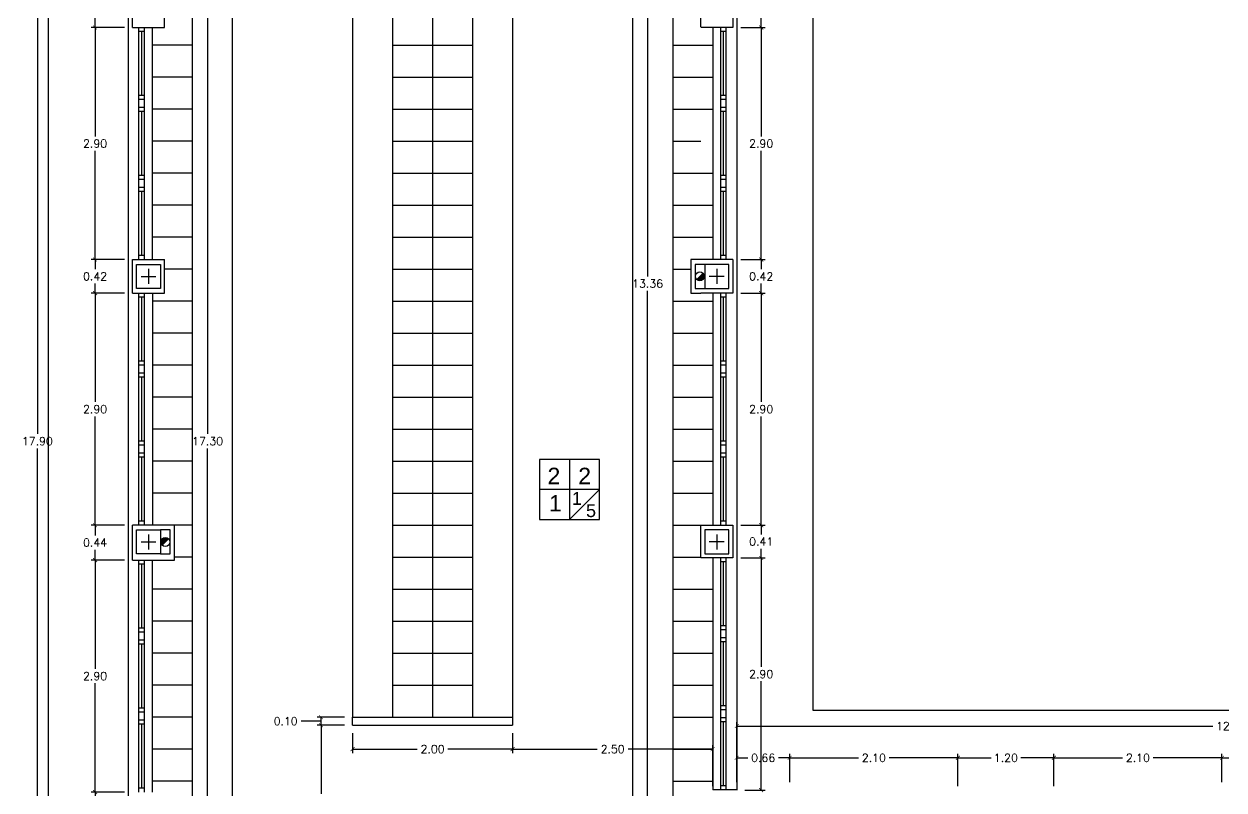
# Model space of a CAD drawing. Header units: millimetres. Extents: x 277.2 to 319.3, y 325.5 to 355.2.
# Drawn here: x 284.73 to 299.72, y 338.19 to 347.77 of the extents above; entities that cross this region are included whole.
import ezdxf

# ---------------------------------------------------------------- set-up
doc = ezdxf.new("R2010")
doc.units = ezdxf.units.MM
doc.header["$MEASUREMENT"] = 0
for name, color, linetype in [('Albañilería', 4, 'Continuous'), ('COTAS', 7, 'Continuous'), ('LINEA', 3, 'Continuous'), ('MUROS', 2, 'Continuous'), ('PILARES', 2, 'Continuous'), ('TEXTOS', 7, 'Continuous'), ('VENTANAS', 9, 'Continuous')]:
    doc.layers.add(name, color=color, linetype=linetype)
doc.styles.get("Standard").update_dxf_attribs({"font": 'romans.shx'})
doc.styles.add('TITULOS', font='ARIAL.TTF')
doc.dimstyles.new('ANTONIO', dxfattribs={"dimscale": 0.05, "dimtxt": 2, "dimasz": 1, "dimexe": 1, "dimexo": 2, "dimgap": 0.8, "dimtad": 0, "dimtih": 1, "dimtoh": 1, "dimzin": 0, "dimdsep": 46, "dimtxsty": 'Standard', "dimblk": 'ARCHTICK', "dimcen": 0.5, "dimclrd": 1, "dimclre": 1, "dimclrt": 4, "dimadec": 0, "dimazin": 0, "dimtfac": 1, "dimtofl": 0, "dimtmove": 0, "dimatfit": 3, "dimldrblk": 'DOTSMALL', "dimfxl": 1, "dimtolj": 1, "dimtzin": 0, "dimarcsym": 0})

# ---------------------------------------------------------------- blocks, each defined once
blk = doc.blocks.new('A$C64186889')
at = {"layer": 'PILARES', "linetype": 'Continuous', "ltscale": 0.07}
for p, q in [((0.243, 0.15), (0.057, 0.15)), ((0.15, 0.243), (0.15, 0.057))]:
    blk.add_line(p, q, dxfattribs=at)
blk.add_lwpolyline([(0, 0), (0.3, 0), (0.3, 0.3), (0, 0.3)], close=True, dxfattribs=at)
blk = doc.blocks.new('Albañil')
at = {"layer": 'Albañilería'}
for p, q in [((0, 0.25), (0, -0.25)), ((0.25, 0), (-0.25, 0))]:
    blk.add_line(p, q, dxfattribs=at)
blk.add_lwpolyline([(-0.25, -0.25), (0.25, -0.25), (0.25, 0.25), (-0.25, 0.25)], close=True, dxfattribs=at)
blk = doc.blocks.new('_ArchTick')
at = {"color": 0, "const_width": 0.15}
blk.add_lwpolyline([(-0.5, -0.5), (0.5, 0.5)], dxfattribs=at)
blk = doc.blocks.new('*D115')
at = {"layer": 'COTAS', "color": 1, "linetype": 'Continuous'}
for p, q in [((269.144, 168.039), (269.45, 168.039)), ((269.4, 168.039), (269.4, 167.924)), ((269.4, 167.629), (269.4, 167.744)), ((269.144, 167.629), (269.45, 167.629))]:
    blk.add_line(p, q, dxfattribs=at)
at = {"layer": 'Defpoints', "color": 0, "linetype": 'Continuous'}
for p in [(269.044, 168.039), (269.044, 167.629), (269.4, 167.629)]:
    blk.add_point(p, dxfattribs=at)
at = {"layer": 'COTAS', "color": 1, "linetype": 'Continuous', "xscale": 0.05, "yscale": 0.05, "zscale": 0.05}
for p, rotation in [((269.4, 168.039), 90), ((269.4, 167.629), 270)]:
    blk.add_blockref('_ArchTick', p, dxfattribs=dict(at, rotation=rotation))
at = {"layer": 'COTAS', "color": 4, "linetype": 'Continuous', "insert": (269.4, 167.834), "char_height": 0.1, "attachment_point": 5}
blk.add_mtext('\\A1;0.41', dxfattribs=at)
blk = doc.blocks.new('_DotSmall')
at = {"layer": 'TEXTOS', "color": 0, "linetype": 'Continuous', "const_width": 0.5}
blk.add_lwpolyline([(-0.0625, 0, 1), (0.0625, 0, 1)], format="xyb", close=True, dxfattribs=at)
blk = doc.blocks.new('*D114')
at = {"layer": 'COTAS', "color": 1, "linetype": 'Continuous'}
for p, q in [((269.144, 171.359), (269.45, 171.359)), ((269.4, 171.359), (269.4, 171.239)), ((269.4, 170.939), (269.4, 171.059)), ((269.144, 170.939), (269.45, 170.939))]:
    blk.add_line(p, q, dxfattribs=at)
at = {"layer": 'Defpoints', "color": 0, "linetype": 'Continuous'}
for p in [(269.044, 171.359), (269.044, 170.939), (269.4, 170.939)]:
    blk.add_point(p, dxfattribs=at)
at = {"layer": 'COTAS', "color": 1, "linetype": 'Continuous', "xscale": 0.05, "yscale": 0.05, "zscale": 0.05}
for p, rotation in [((269.4, 171.359), 90), ((269.4, 170.939), 270)]:
    blk.add_blockref('_ArchTick', p, dxfattribs=dict(at, rotation=rotation))
at = {"layer": 'COTAS', "color": 4, "linetype": 'Continuous', "insert": (269.4, 171.149), "char_height": 0.1, "attachment_point": 5}
blk.add_mtext('\\A1;0.42', dxfattribs=at)
blk = doc.blocks.new('*D113')
at = {"layer": 'COTAS', "color": 1, "linetype": 'Continuous'}
for p, q in [((269.194, 174.679), (269.45, 174.679)), ((269.4, 174.679), (269.4, 174.559)), ((269.144, 174.259), (269.45, 174.259)), ((269.4, 174.259), (269.4, 174.379))]:
    blk.add_line(p, q, dxfattribs=at)
at = {"layer": 'Defpoints', "color": 0, "linetype": 'Continuous'}
for p in [(269.094, 174.679), (269.044, 174.259), (269.4, 174.259)]:
    blk.add_point(p, dxfattribs=at)
at = {"layer": 'COTAS', "color": 1, "linetype": 'Continuous', "xscale": 0.05, "yscale": 0.05, "zscale": 0.05}
for p, rotation in [((269.4, 174.679), 90), ((269.4, 174.259), 270)]:
    blk.add_blockref('_ArchTick', p, dxfattribs=dict(at, rotation=rotation))
at = {"layer": 'COTAS', "color": 4, "linetype": 'Continuous', "insert": (269.4, 174.469), "char_height": 0.1, "attachment_point": 5}
blk.add_mtext('\\A1;0.42', dxfattribs=at)
blk = doc.blocks.new('*D112')
at = {"layer": 'COTAS', "color": 1, "linetype": 'Continuous'}
for p, q in [((273.058, 164.777), (273.058, 165.181)), ((273.058, 165.131), (273.916, 165.131)), ((275.158, 165.131), (274.3, 165.131)), ((275.158, 164.827), (275.158, 165.181))]:
    blk.add_line(p, q, dxfattribs=at)
at = {"layer": 'Defpoints', "color": 0, "linetype": 'Continuous'}
for p in [(275.158, 165.131), (273.058, 164.677), (275.158, 164.727)]:
    blk.add_point(p, dxfattribs=at)
at = {"layer": 'COTAS', "color": 1, "linetype": 'Continuous', "xscale": 0.05, "yscale": 0.05, "zscale": 0.05, "rotation": 180}
blk.add_blockref('_ArchTick', (273.058, 165.131), dxfattribs=at)
at = {"layer": 'COTAS', "color": 1, "linetype": 'Continuous', "xscale": 0.05, "yscale": 0.05, "zscale": 0.05}
blk.add_blockref('_ArchTick', (275.158, 165.131), dxfattribs=at)
at = {"layer": 'COTAS', "color": 4, "linetype": 'Continuous', "insert": (274.108, 165.131), "char_height": 0.1, "attachment_point": 5}
blk.add_mtext('\\A1;2.10', dxfattribs=at)
blk = doc.blocks.new('*D111')
at = {"layer": 'COTAS', "color": 1, "linetype": 'Continuous'}
for p, q in [((271.858, 164.777), (271.858, 165.181)), ((271.858, 165.131), (272.273, 165.131)), ((273.058, 165.131), (272.643, 165.131)), ((273.058, 164.777), (273.058, 165.181))]:
    blk.add_line(p, q, dxfattribs=at)
at = {"layer": 'Defpoints', "color": 0, "linetype": 'Continuous'}
for p in [(273.058, 165.131), (271.858, 164.677), (273.058, 164.677)]:
    blk.add_point(p, dxfattribs=at)
at = {"layer": 'COTAS', "color": 1, "linetype": 'Continuous', "xscale": 0.05, "yscale": 0.05, "zscale": 0.05, "rotation": 180}
blk.add_blockref('_ArchTick', (271.858, 165.131), dxfattribs=at)
at = {"layer": 'COTAS', "color": 1, "linetype": 'Continuous', "xscale": 0.05, "yscale": 0.05, "zscale": 0.05}
blk.add_blockref('_ArchTick', (273.058, 165.131), dxfattribs=at)
at = {"layer": 'COTAS', "color": 4, "linetype": 'Continuous', "insert": (272.458, 165.131), "char_height": 0.1, "attachment_point": 5}
blk.add_mtext('\\A1;1.20', dxfattribs=at)
blk = doc.blocks.new('*D20')
at = {"layer": 'COTAS', "color": 1, "linetype": 'Continuous'}
for p, q in [((261.444, 164.703), (261.026, 164.703)), ((261.076, 164.703), (261.076, 164.58)), ((261.076, 164.277), (261.076, 164.4)), ((261.444, 164.277), (261.026, 164.277))]:
    blk.add_line(p, q, dxfattribs=at)
at = {"layer": 'Defpoints', "color": 0, "linetype": 'Continuous'}
for p in [(261.544, 164.703), (261.076, 164.277), (261.544, 164.277)]:
    blk.add_point(p, dxfattribs=at)
at = {"layer": 'COTAS', "color": 1, "linetype": 'Continuous', "xscale": 0.05, "yscale": 0.05, "zscale": 0.05}
for p, rotation in [((261.076, 164.703), 90), ((261.076, 164.277), 270)]:
    blk.add_blockref('_ArchTick', p, dxfattribs=dict(at, rotation=rotation))
at = {"layer": 'COTAS', "color": 4, "linetype": 'Continuous', "insert": (261.076, 164.49), "char_height": 0.1, "attachment_point": 5}
blk.add_mtext('\\A1;0.43', dxfattribs=at)
blk = doc.blocks.new('*D19')
at = {"layer": 'COTAS', "color": 1, "linetype": 'Continuous'}
for p, q in [((261.444, 168.039), (261.026, 168.039)), ((261.076, 168.039), (261.076, 167.911)), ((261.076, 167.603), (261.076, 167.731)), ((261.444, 167.603), (261.026, 167.603))]:
    blk.add_line(p, q, dxfattribs=at)
at = {"layer": 'Defpoints', "color": 0, "linetype": 'Continuous'}
for p in [(261.544, 168.039), (261.076, 167.603), (261.544, 167.603)]:
    blk.add_point(p, dxfattribs=at)
at = {"layer": 'COTAS', "color": 1, "linetype": 'Continuous', "xscale": 0.05, "yscale": 0.05, "zscale": 0.05}
for p, rotation in [((261.076, 168.039), 90), ((261.076, 167.603), 270)]:
    blk.add_blockref('_ArchTick', p, dxfattribs=dict(at, rotation=rotation))
at = {"layer": 'COTAS', "color": 4, "linetype": 'Continuous', "insert": (261.076, 167.821), "char_height": 0.1, "attachment_point": 5}
blk.add_mtext('\\A1;0.44', dxfattribs=at)
blk = doc.blocks.new('*D18')
at = {"layer": 'COTAS', "color": 1, "linetype": 'Continuous'}
for p, q in [((261.444, 171.359), (261.026, 171.359)), ((261.076, 171.359), (261.076, 171.239)), ((261.076, 170.939), (261.076, 171.059)), ((261.444, 170.939), (261.026, 170.939))]:
    blk.add_line(p, q, dxfattribs=at)
at = {"layer": 'Defpoints', "color": 0, "linetype": 'Continuous'}
for p in [(261.544, 171.359), (261.076, 170.939), (261.544, 170.939)]:
    blk.add_point(p, dxfattribs=at)
at = {"layer": 'COTAS', "color": 1, "linetype": 'Continuous', "xscale": 0.05, "yscale": 0.05, "zscale": 0.05}
for p, rotation in [((261.076, 171.359), 90), ((261.076, 170.939), 270)]:
    blk.add_blockref('_ArchTick', p, dxfattribs=dict(at, rotation=rotation))
at = {"layer": 'COTAS', "color": 4, "linetype": 'Continuous', "insert": (261.076, 171.149), "char_height": 0.1, "attachment_point": 5}
blk.add_mtext('\\A1;0.42', dxfattribs=at)
blk = doc.blocks.new('*D17')
at = {"layer": 'COTAS', "color": 1, "linetype": 'Continuous'}
for p, q in [((261.394, 174.679), (261.026, 174.679)), ((261.076, 174.679), (261.076, 174.559)), ((261.444, 174.259), (261.026, 174.259)), ((261.076, 174.259), (261.076, 174.379))]:
    blk.add_line(p, q, dxfattribs=at)
at = {"layer": 'Defpoints', "color": 0, "linetype": 'Continuous'}
for p in [(261.494, 174.679), (261.076, 174.259), (261.544, 174.259)]:
    blk.add_point(p, dxfattribs=at)
at = {"layer": 'COTAS', "color": 1, "linetype": 'Continuous', "xscale": 0.05, "yscale": 0.05, "zscale": 0.05}
for p, rotation in [((261.076, 174.679), 90), ((261.076, 174.259), 270)]:
    blk.add_blockref('_ArchTick', p, dxfattribs=dict(at, rotation=rotation))
at = {"layer": 'COTAS', "color": 4, "linetype": 'Continuous', "insert": (261.076, 174.469), "char_height": 0.1, "attachment_point": 5}
blk.add_mtext('\\A1;0.42', dxfattribs=at)
blk = doc.blocks.new('*D105')
at = {"layer": 'COTAS', "color": 1, "linetype": 'Continuous'}
for p, q in [((269.144, 174.259), (269.45, 174.259)), ((269.4, 174.259), (269.4, 172.899)), ((269.4, 171.359), (269.4, 172.719)), ((269.144, 171.359), (269.45, 171.359))]:
    blk.add_line(p, q, dxfattribs=at)
at = {"layer": 'Defpoints', "color": 0, "linetype": 'Continuous'}
for p in [(269.044, 174.259), (269.4, 174.259), (269.044, 171.359)]:
    blk.add_point(p, dxfattribs=at)
at = {"layer": 'COTAS', "color": 1, "linetype": 'Continuous', "xscale": 0.05, "yscale": 0.05, "zscale": 0.05}
for p, rotation in [((269.4, 174.259), 90), ((269.4, 171.359), 270)]:
    blk.add_blockref('_ArchTick', p, dxfattribs=dict(at, rotation=rotation))
at = {"layer": 'COTAS', "color": 4, "linetype": 'Continuous', "insert": (269.4, 172.809), "char_height": 0.1, "attachment_point": 5}
blk.add_mtext('\\A1;2.90', dxfattribs=at)
blk = doc.blocks.new('*D104')
at = {"layer": 'COTAS', "color": 1, "linetype": 'Continuous'}
for p, q in [((269.144, 170.939), (269.45, 170.939)), ((269.4, 170.939), (269.4, 169.579)), ((269.4, 168.039), (269.4, 169.399)), ((269.144, 168.039), (269.45, 168.039))]:
    blk.add_line(p, q, dxfattribs=at)
at = {"layer": 'Defpoints', "color": 0, "linetype": 'Continuous'}
for p in [(269.044, 170.939), (269.4, 170.939), (269.044, 168.039)]:
    blk.add_point(p, dxfattribs=at)
at = {"layer": 'COTAS', "color": 1, "linetype": 'Continuous', "xscale": 0.05, "yscale": 0.05, "zscale": 0.05}
for p, rotation in [((269.4, 170.939), 90), ((269.4, 168.039), 270)]:
    blk.add_blockref('_ArchTick', p, dxfattribs=dict(at, rotation=rotation))
at = {"layer": 'COTAS', "color": 4, "linetype": 'Continuous', "insert": (269.4, 169.489), "char_height": 0.1, "attachment_point": 5}
blk.add_mtext('\\A1;2.90', dxfattribs=at)
blk = doc.blocks.new('*D103')
at = {"layer": 'COTAS', "color": 1, "linetype": 'Continuous', "lineweight": -2}
for p, q in [((269.144, 167.629), (269.45, 167.629)), ((269.4, 167.629), (269.4, 166.268)), ((269.4, 164.727), (269.4, 166.088)), ((269.194, 164.727), (269.45, 164.727))]:
    blk.add_line(p, q, dxfattribs=at)
at = {"layer": 'Defpoints', "color": 0, "linetype": 'Continuous'}
for p in [(269.044, 167.629), (269.4, 167.629), (269.094, 164.727)]:
    blk.add_point(p, dxfattribs=at)
at = {"layer": 'COTAS', "color": 1, "linetype": 'Continuous', "lineweight": -2, "xscale": 0.05, "yscale": 0.05, "zscale": 0.05}
for p, rotation in [((269.4, 167.629), 90), ((269.4, 164.727), 270)]:
    blk.add_blockref('_ArchTick', p, dxfattribs=dict(at, rotation=rotation))
at = {"layer": 'COTAS', "color": 4, "linetype": 'Continuous', "insert": (269.4, 166.178), "char_height": 0.1, "attachment_point": 5}
blk.add_mtext('\\A1;2.90', dxfattribs=at)
blk = doc.blocks.new('*D102')
at = {"layer": 'COTAS', "color": 1, "linetype": 'Continuous', "lineweight": -2}
for p, q in [((269.094, 164.827), (269.094, 165.578)), ((281.458, 164.827), (281.458, 165.578)), ((269.094, 165.528), (275.043, 165.528)), ((281.458, 165.528), (275.509, 165.528))]:
    blk.add_line(p, q, dxfattribs=at)
at = {"layer": 'Defpoints', "color": 0, "linetype": 'Continuous'}
for p in [(281.458, 165.528), (269.094, 164.727), (281.458, 164.727)]:
    blk.add_point(p, dxfattribs=at)
at = {"layer": 'COTAS', "color": 1, "linetype": 'Continuous', "lineweight": -2, "xscale": 0.05, "yscale": 0.05, "zscale": 0.05, "rotation": 180}
blk.add_blockref('_ArchTick', (269.094, 165.528), dxfattribs=at)
at = {"layer": 'COTAS', "color": 1, "linetype": 'Continuous', "lineweight": -2, "xscale": 0.05, "yscale": 0.05, "zscale": 0.05}
blk.add_blockref('_ArchTick', (281.458, 165.528), dxfattribs=at)
at = {"layer": 'COTAS', "color": 4, "linetype": 'Continuous', "insert": (275.276, 165.528), "char_height": 0.1, "attachment_point": 5}
blk.add_mtext('\\A1;12.36', dxfattribs=at)
blk = doc.blocks.new('*D100')
at = {"layer": 'COTAS', "color": 1, "linetype": 'Continuous'}
for p, q in [((263.73, 165.589), (263.65, 165.589)), ((263.9, 165.589), (263.73, 165.589)), ((264.194, 165.639), (263.85, 165.639)), ((263.9, 165.539), (263.9, 165.639)), ((264.194, 165.539), (263.85, 165.539))]:
    blk.add_line(p, q, dxfattribs=at)
at = {"layer": 'Defpoints', "color": 0, "linetype": 'Continuous'}
for p in [(263.9, 165.639), (264.294, 165.639), (264.294, 165.539)]:
    blk.add_point(p, dxfattribs=at)
at = {"layer": 'COTAS', "color": 1, "linetype": 'Continuous', "xscale": 0.05, "yscale": 0.05, "zscale": 0.05}
for p, rotation in [((263.9, 165.639), 90), ((263.9, 165.539), 270)]:
    blk.add_blockref('_ArchTick', p, dxfattribs=dict(at, rotation=rotation))
at = {"layer": 'COTAS', "color": 4, "linetype": 'Continuous', "insert": (263.458, 165.589), "char_height": 0.1, "attachment_point": 5}
blk.add_mtext('\\A1;0.10', dxfattribs=at)
blk = doc.blocks.new('*D99')
at = {"layer": 'COTAS', "color": 1, "linetype": 'Continuous'}
for p, q in [((264.194, 165.539), (263.85, 165.539)), ((263.9, 165.539), (263.9, 164.681)), ((263.9, 163.643), (263.9, 164.501)), ((264.256, 163.643), (263.85, 163.643))]:
    blk.add_line(p, q, dxfattribs=at)
at = {"layer": 'Defpoints', "color": 0, "linetype": 'Continuous'}
for p in [(263.9, 165.539), (264.294, 165.539), (264.356, 163.643)]:
    blk.add_point(p, dxfattribs=at)
at = {"layer": 'COTAS', "color": 1, "linetype": 'Continuous', "xscale": 0.05, "yscale": 0.05, "zscale": 0.05}
for p, rotation in [((263.9, 165.539), 90), ((263.9, 163.643), 270)]:
    blk.add_blockref('_ArchTick', p, dxfattribs=dict(at, rotation=rotation))
at = {"layer": 'COTAS', "color": 4, "linetype": 'Continuous', "insert": (263.9, 164.591), "char_height": 0.1, "attachment_point": 5}
blk.add_mtext('\\A1;1.90', dxfattribs=at)
blk = doc.blocks.new('*D94')
at = {"layer": 'COTAS', "color": 1, "linetype": 'Continuous', "lineweight": -2}
for p, q in [((262.694, 177.739), (262.433, 177.739)), ((262.483, 177.739), (262.483, 169.179)), ((262.483, 160.439), (262.483, 168.999)), ((262.694, 160.439), (262.433, 160.439))]:
    blk.add_line(p, q, dxfattribs=at)
at = {"layer": 'Defpoints', "color": 0, "linetype": 'Continuous'}
for p in [(262.794, 177.739), (262.483, 160.439), (262.794, 160.439)]:
    blk.add_point(p, dxfattribs=at)
at = {"layer": 'COTAS', "color": 1, "linetype": 'Continuous', "lineweight": -2, "xscale": 0.05, "yscale": 0.05, "zscale": 0.05}
for p, rotation in [((262.483, 177.739), 90), ((262.483, 160.439), 270)]:
    blk.add_blockref('_ArchTick', p, dxfattribs=dict(at, rotation=rotation))
at = {"layer": 'COTAS', "color": 4, "linetype": 'Continuous', "insert": (262.483, 169.089), "char_height": 0.1, "attachment_point": 5}
blk.add_mtext('\\A1;17.30', dxfattribs=at)
blk = doc.blocks.new('*D93')
at = {"layer": 'COTAS', "color": 1, "linetype": 'Continuous', "lineweight": -2}
for p, q in [((268.194, 177.739), (267.931, 177.739)), ((267.981, 177.739), (267.981, 171.148)), ((267.981, 164.377), (267.981, 170.968)), ((268.194, 164.377), (267.931, 164.377))]:
    blk.add_line(p, q, dxfattribs=at)
at = {"layer": 'Defpoints', "color": 0, "linetype": 'Continuous'}
for p in [(268.294, 177.739), (267.981, 164.377), (268.294, 164.377)]:
    blk.add_point(p, dxfattribs=at)
at = {"layer": 'COTAS', "color": 1, "linetype": 'Continuous', "lineweight": -2, "xscale": 0.05, "yscale": 0.05, "zscale": 0.05}
for p, rotation in [((267.981, 177.739), 90), ((267.981, 164.377), 270)]:
    blk.add_blockref('_ArchTick', p, dxfattribs=dict(at, rotation=rotation))
at = {"layer": 'COTAS', "color": 4, "linetype": 'Continuous', "insert": (267.981, 171.058), "char_height": 0.1, "attachment_point": 5}
blk.add_mtext('\\A1;13.36', dxfattribs=at)
blk = doc.blocks.new('*D92')
at = {"layer": 'COTAS', "color": 1, "linetype": 'Continuous'}
for p, q in [((266.294, 165.439), (266.294, 165.19)), ((268.794, 164.777), (268.794, 165.29)), ((266.294, 165.24), (267.351, 165.24)), ((268.794, 165.24), (267.736, 165.24))]:
    blk.add_line(p, q, dxfattribs=at)
at = {"layer": 'Defpoints', "color": 0, "linetype": 'Continuous'}
for p in [(266.294, 165.539), (268.794, 165.24), (268.794, 164.677)]:
    blk.add_point(p, dxfattribs=at)
at = {"layer": 'COTAS', "color": 1, "linetype": 'Continuous', "xscale": 0.05, "yscale": 0.05, "zscale": 0.05, "rotation": 180}
blk.add_blockref('_ArchTick', (266.294, 165.24), dxfattribs=at)
at = {"layer": 'COTAS', "color": 1, "linetype": 'Continuous', "xscale": 0.05, "yscale": 0.05, "zscale": 0.05}
blk.add_blockref('_ArchTick', (268.794, 165.24), dxfattribs=at)
at = {"layer": 'COTAS', "color": 4, "linetype": 'Continuous', "insert": (267.544, 165.24), "char_height": 0.1, "attachment_point": 5}
blk.add_mtext('\\A1;2.50', dxfattribs=at)
blk = doc.blocks.new('*D91')
at = {"layer": 'COTAS', "color": 1, "linetype": 'Continuous', "lineweight": -2}
for p, q in [((264.294, 165.439), (264.294, 165.19)), ((266.294, 165.439), (266.294, 165.19)), ((264.294, 165.24), (265.101, 165.24)), ((266.294, 165.24), (265.486, 165.24))]:
    blk.add_line(p, q, dxfattribs=at)
at = {"layer": 'Defpoints', "color": 0, "linetype": 'Continuous'}
for p in [(264.294, 165.539), (266.294, 165.539), (266.294, 165.24)]:
    blk.add_point(p, dxfattribs=at)
at = {"layer": 'COTAS', "color": 1, "linetype": 'Continuous', "lineweight": -2, "xscale": 0.05, "yscale": 0.05, "zscale": 0.05, "rotation": 180}
blk.add_blockref('_ArchTick', (264.294, 165.24), dxfattribs=at)
at = {"layer": 'COTAS', "color": 1, "linetype": 'Continuous', "lineweight": -2, "xscale": 0.05, "yscale": 0.05, "zscale": 0.05}
blk.add_blockref('_ArchTick', (266.294, 165.24), dxfattribs=at)
at = {"layer": 'COTAS', "color": 4, "linetype": 'Continuous', "insert": (265.294, 165.24), "char_height": 0.1, "attachment_point": 5}
blk.add_mtext('\\A1;2.00', dxfattribs=at)
blk = doc.blocks.new('*D46')
at = {"layer": 'COTAS', "color": 1, "linetype": 'Continuous', "lineweight": -2}
for p, q in [((261.394, 178.039), (260.305, 178.039)), ((260.355, 178.039), (260.355, 169.179)), ((260.355, 160.139), (260.355, 168.999)), ((261.394, 160.139), (260.305, 160.139))]:
    blk.add_line(p, q, dxfattribs=at)
at = {"layer": 'Defpoints', "color": 0, "linetype": 'Continuous'}
for p in [(261.494, 178.039), (260.355, 160.139), (261.494, 160.139)]:
    blk.add_point(p, dxfattribs=at)
at = {"layer": 'COTAS', "color": 1, "linetype": 'Continuous', "lineweight": -2, "xscale": 0.05, "yscale": 0.05, "zscale": 0.05}
for p, rotation in [((260.355, 178.039), 90), ((260.355, 160.139), 270)]:
    blk.add_blockref('_ArchTick', p, dxfattribs=dict(at, rotation=rotation))
at = {"layer": 'COTAS', "color": 4, "linetype": 'Continuous', "insert": (260.355, 169.089), "char_height": 0.1, "attachment_point": 5}
blk.add_mtext('\\A1;17.90', dxfattribs=at)
blk = doc.blocks.new('*D40')
at = {"layer": 'COTAS', "color": 1, "linetype": 'Continuous'}
for p, q in [((269.094, 164.827), (269.094, 165.181)), ((269.094, 165.131), (269.233, 165.131)), ((269.757, 165.131), (269.618, 165.131)), ((269.757, 164.827), (269.757, 165.181))]:
    blk.add_line(p, q, dxfattribs=at)
at = {"layer": 'Defpoints', "color": 0, "linetype": 'Continuous'}
for p in [(269.094, 165.131), (269.094, 164.727), (269.757, 164.727)]:
    blk.add_point(p, dxfattribs=at)
at = {"layer": 'COTAS', "color": 1, "linetype": 'Continuous', "xscale": 0.05, "yscale": 0.05, "zscale": 0.05, "rotation": 180}
blk.add_blockref('_ArchTick', (269.094, 165.131), dxfattribs=at)
at = {"layer": 'COTAS', "color": 1, "linetype": 'Continuous', "xscale": 0.05, "yscale": 0.05, "zscale": 0.05}
blk.add_blockref('_ArchTick', (269.757, 165.131), dxfattribs=at)
at = {"layer": 'COTAS', "color": 4, "linetype": 'Continuous', "insert": (269.425, 165.131), "char_height": 0.1, "attachment_point": 5}
blk.add_mtext('\\A1;0.66', dxfattribs=at)
blk = doc.blocks.new('*D39')
at = {"layer": 'COTAS', "color": 1, "linetype": 'Continuous'}
for p, q in [((269.757, 164.827), (269.757, 165.181)), ((269.757, 165.131), (270.615, 165.131)), ((271.858, 165.131), (271, 165.131)), ((271.858, 164.777), (271.858, 165.181))]:
    blk.add_line(p, q, dxfattribs=at)
at = {"layer": 'Defpoints', "color": 0, "linetype": 'Continuous'}
for p in [(269.757, 165.131), (269.757, 164.727), (271.858, 164.677)]:
    blk.add_point(p, dxfattribs=at)
at = {"layer": 'COTAS', "color": 1, "linetype": 'Continuous', "xscale": 0.05, "yscale": 0.05, "zscale": 0.05, "rotation": 180}
blk.add_blockref('_ArchTick', (269.757, 165.131), dxfattribs=at)
at = {"layer": 'COTAS', "color": 1, "linetype": 'Continuous', "xscale": 0.05, "yscale": 0.05, "zscale": 0.05}
blk.add_blockref('_ArchTick', (271.858, 165.131), dxfattribs=at)
at = {"layer": 'COTAS', "color": 4, "linetype": 'Continuous', "insert": (270.808, 165.131), "char_height": 0.1, "attachment_point": 5}
blk.add_mtext('\\A1;2.10', dxfattribs=at)
blk = doc.blocks.new('*D38')
at = {"layer": 'COTAS', "color": 1, "linetype": 'Continuous', "lineweight": -2}
for p, q in [((275.158, 164.827), (275.158, 165.181)), ((275.158, 165.131), (278.118, 165.131)), ((281.458, 165.131), (278.498, 165.131)), ((281.458, 164.827), (281.458, 165.181))]:
    blk.add_line(p, q, dxfattribs=at)
at = {"layer": 'Defpoints', "color": 0, "linetype": 'Continuous'}
for p in [(275.158, 165.131), (275.158, 164.727), (281.458, 164.727)]:
    blk.add_point(p, dxfattribs=at)
at = {"layer": 'COTAS', "color": 1, "linetype": 'Continuous', "lineweight": -2, "xscale": 0.05, "yscale": 0.05, "zscale": 0.05, "rotation": 180}
blk.add_blockref('_ArchTick', (275.158, 165.131), dxfattribs=at)
at = {"layer": 'COTAS', "color": 1, "linetype": 'Continuous', "lineweight": -2, "xscale": 0.05, "yscale": 0.05, "zscale": 0.05}
blk.add_blockref('_ArchTick', (281.458, 165.131), dxfattribs=at)
at = {"layer": 'COTAS', "color": 4, "linetype": 'Continuous', "insert": (278.308, 165.131), "char_height": 0.1, "attachment_point": 5}
blk.add_mtext('\\A1;6.30', dxfattribs=at)
blk = doc.blocks.new('*D26')
at = {"layer": 'COTAS', "color": 1, "linetype": 'Continuous'}
for p, q in [((261.444, 167.603), (261.026, 167.603)), ((261.076, 167.603), (261.076, 166.243)), ((261.076, 164.703), (261.076, 166.063)), ((261.444, 164.703), (261.026, 164.703))]:
    blk.add_line(p, q, dxfattribs=at)
at = {"layer": 'Defpoints', "color": 0, "linetype": 'Continuous'}
for p in [(261.544, 167.603), (261.076, 164.703), (261.544, 164.703)]:
    blk.add_point(p, dxfattribs=at)
at = {"layer": 'COTAS', "color": 1, "linetype": 'Continuous', "xscale": 0.05, "yscale": 0.05, "zscale": 0.05}
for p, rotation in [((261.076, 167.603), 90), ((261.076, 164.703), 270)]:
    blk.add_blockref('_ArchTick', p, dxfattribs=dict(at, rotation=rotation))
at = {"layer": 'COTAS', "color": 4, "linetype": 'Continuous', "insert": (261.076, 166.153), "char_height": 0.1, "attachment_point": 5}
blk.add_mtext('\\A1;2.90', dxfattribs=at)
blk = doc.blocks.new('*D25')
at = {"layer": 'COTAS', "color": 1, "linetype": 'Continuous'}
for p, q in [((261.444, 170.939), (261.026, 170.939)), ((261.076, 170.939), (261.076, 169.579)), ((261.076, 168.039), (261.076, 169.399)), ((261.444, 168.039), (261.026, 168.039))]:
    blk.add_line(p, q, dxfattribs=at)
at = {"layer": 'Defpoints', "color": 0, "linetype": 'Continuous'}
for p in [(261.544, 170.939), (261.076, 168.039), (261.544, 168.039)]:
    blk.add_point(p, dxfattribs=at)
at = {"layer": 'COTAS', "color": 1, "linetype": 'Continuous', "xscale": 0.05, "yscale": 0.05, "zscale": 0.05}
for p, rotation in [((261.076, 170.939), 90), ((261.076, 168.039), 270)]:
    blk.add_blockref('_ArchTick', p, dxfattribs=dict(at, rotation=rotation))
at = {"layer": 'COTAS', "color": 4, "linetype": 'Continuous', "insert": (261.076, 169.489), "char_height": 0.1, "attachment_point": 5}
blk.add_mtext('\\A1;2.90', dxfattribs=at)
blk = doc.blocks.new('*D24')
at = {"layer": 'COTAS', "color": 1, "linetype": 'Continuous'}
for p, q in [((261.444, 174.259), (261.026, 174.259)), ((261.076, 174.259), (261.076, 172.899)), ((261.076, 171.359), (261.076, 172.719)), ((261.444, 171.359), (261.026, 171.359))]:
    blk.add_line(p, q, dxfattribs=at)
at = {"layer": 'Defpoints', "color": 0, "linetype": 'Continuous'}
for p in [(261.544, 174.259), (261.076, 171.359), (261.544, 171.359)]:
    blk.add_point(p, dxfattribs=at)
at = {"layer": 'COTAS', "color": 1, "linetype": 'Continuous', "xscale": 0.05, "yscale": 0.05, "zscale": 0.05}
for p, rotation in [((261.076, 174.259), 90), ((261.076, 171.359), 270)]:
    blk.add_blockref('_ArchTick', p, dxfattribs=dict(at, rotation=rotation))
at = {"layer": 'COTAS', "color": 4, "linetype": 'Continuous', "insert": (261.076, 172.809), "char_height": 0.1, "attachment_point": 5}
blk.add_mtext('\\A1;2.90', dxfattribs=at)
blk = doc.blocks.new('A$C113E1792')
at = {"layer": 'COTAS', "linetype": 'Continuous', "ltscale": 0.07}
for base, p1, p2, picture, middle in [((-1.139, 0), (0, 17.9), (0, 0), '*D46', (-1.139, 8.95)), ((0.99, 0.3), (1.3, 17.6), (1.3, 0.3), '*D94', (0.99, 8.95)), ((6.488, 4.238), (6.8, 17.6), (6.8, 4.238), '*D93', (6.488, 10.919)), ((7.906, 7.49), (7.6, 4.588), (7.55, 7.49), '*D103', (7.906, 6.039))]:
    dim = blk.add_linear_dim(base=base, p1=p1, p2=p2, angle=90, dimstyle='ANTONIO', dxfattribs=at)
    dim.commit()
    dim.dimension.update_dxf_attribs({"geometry": picture, "text_midpoint": middle, "insert": (-261.494, -160.139)})
for base, p1, p2, picture, middle in [((-0.418, 14.12), (0, 14.54), (0.05, 14.12), '*D17', (-0.418, 14.33)), ((7.906, 14.12), (7.6, 14.54), (7.55, 14.12), '*D113', (7.906, 14.33)), ((-0.418, 11.22), (0.05, 14.12), (0.05, 11.22), '*D24', (-0.418, 12.67)), ((7.906, 14.12), (7.55, 11.22), (7.55, 14.12), '*D105', (7.906, 12.67)), ((-0.418, 10.8), (0.05, 11.22), (0.05, 10.8), '*D18', (-0.418, 11.01)), ((7.906, 10.8), (7.55, 11.22), (7.55, 10.8), '*D114', (7.906, 11.01)), ((-0.418, 7.9), (0.05, 10.8), (0.05, 7.9), '*D25', (-0.418, 9.35)), ((7.906, 10.8), (7.55, 7.9), (7.55, 10.8), '*D104', (7.906, 9.35)), ((-0.418, 7.464), (0.05, 7.9), (0.05, 7.464), '*D19', (-0.418, 7.682)), ((7.906, 7.49), (7.55, 7.9), (7.55, 7.49), '*D115', (7.906, 7.695)), ((-0.418, 4.564), (0.05, 7.464), (0.05, 4.564), '*D26', (-0.418, 6.014)), ((2.407, 5.5), (2.8, 5.4), (2.8, 5.5), '*D100', (2.117, 5.45)), ((2.407, 5.4), (2.863, 3.504), (2.8, 5.4), '*D99', (2.407, 4.452)), ((-0.418, 4.138), (0.05, 4.564), (0.05, 4.138), '*D20', (-0.418, 4.351))]:
    dim = blk.add_linear_dim(base=base, p1=p1, p2=p2, angle=90, dimstyle='ANTONIO', override={"dimtmove": 1}, dxfattribs=at)
    dim.commit()
    dim.dimension.update_dxf_attribs({"geometry": picture, "text_midpoint": middle, "insert": (-261.494, -160.139)})
for base, p1, p2, picture, middle, set_off in [((4.8, 5.101), (2.8, 5.4), (4.8, 5.4), '*D91', (3.8, 5.101), (-261.494, -160.139)), ((19.9646, 5.3886), (7.6, 4.5876), (19.9646, 4.5876), '*D102', (13.7823, 5.3886), (-261.4935, -160.139)), ((13.665, 4.992), (19.965, 4.588), (13.665, 4.588), '*D38', (16.815, 4.992), (-261.494, -160.139))]:
    dim = blk.add_linear_dim(base=base, p1=p1, p2=p2, dimstyle='ANTONIO', dxfattribs=at)
    dim.commit()
    dim.dimension.update_dxf_attribs({"geometry": picture, "text_midpoint": middle, "insert": set_off})
for base, p1, p2, picture, middle in [((7.3, 5.101), (4.8, 5.4), (7.3, 4.538), '*D92', (6.05, 5.101)), ((7.6, 4.992), (8.264, 4.588), (7.6, 4.588), '*D40', (7.932, 4.992)), ((8.264, 4.992), (10.365, 4.538), (8.264, 4.588), '*D39', (9.314, 4.992)), ((11.564, 4.992), (10.365, 4.538), (11.564, 4.538), '*D111', (10.964, 4.992)), ((13.665, 4.992), (11.564, 4.538), (13.665, 4.588), '*D112', (12.614, 4.992))]:
    dim = blk.add_linear_dim(base=base, p1=p1, p2=p2, dimstyle='ANTONIO', override={"dimtmove": 1}, dxfattribs=at)
    dim.commit()
    dim.dimension.update_dxf_attribs({"geometry": picture, "text_midpoint": middle, "insert": (-261.494, -160.139)})

msp = doc.modelspace()

# ---------------------------------------------------------------- hatches: boundary and pattern name
at = {"layer": 'Albañilería'}
for points in [[(293.136, 344.574, 0.668179), (293.23, 344.613, 0.198912), (293.214, 344.652)], [(286.534, 341.332, 0.668179), (286.44, 341.293, 0.198912), (286.456, 341.254)]]:
    msp.add_hatch(color=256, dxfattribs=at).paths.add_polyline_path(points)

# ---------------------------------------------------------------- linework, layer by layer
at = {"linetype": 'Continuous'}
for p, q in [((286.835, 333.903), (286.835, 351.203)), ((287.335, 333.903), (287.335, 351.203)), ((288.835, 351.203), (288.835, 339.103)), ((289.335, 351.203), (289.335, 339.103)), ((289.835, 351.203), (289.835, 339.103)), ((290.335, 351.203), (290.335, 339.103)), ((290.835, 351.203), (290.835, 339.103)), ((292.335, 351.203), (292.335, 337.84)), ((292.835, 351.203), (292.835, 337.84)), ((289.335, 347.503), (290.335, 347.503)), ((289.335, 347.103), (290.335, 347.103)), ((289.335, 346.703), (290.335, 346.703)), ((289.335, 346.303), (290.335, 346.303)), ((289.335, 345.903), (290.335, 345.903)), ((289.335, 345.503), (290.335, 345.503)), ((289.335, 345.103), (290.335, 345.103)), ((289.335, 344.703), (290.335, 344.703)), ((289.335, 344.303), (290.335, 344.303)), ((289.335, 343.903), (290.335, 343.903)), ((289.335, 343.503), (290.335, 343.503)), ((289.335, 343.103), (290.335, 343.103)), ((289.335, 342.703), (290.335, 342.703)), ((289.335, 342.303), (290.335, 342.303)), ((289.335, 341.903), (290.335, 341.903)), ((289.335, 341.503), (290.335, 341.503)), ((289.335, 341.103), (290.335, 341.103)), ((289.335, 340.703), (290.335, 340.703)), ((289.335, 340.303), (290.335, 340.303)), ((289.335, 339.903), (290.335, 339.903)), ((289.335, 339.503), (290.335, 339.503))]:
    msp.add_line(p, q, dxfattribs=at)
for p, q in [((286.835, 347.503), (286.335, 347.503)), ((292.835, 347.503), (293.335, 347.503)), ((286.835, 347.103), (286.335, 347.103)), ((292.835, 347.103), (293.335, 347.103)), ((286.835, 346.703), (286.335, 346.703)), ((292.835, 346.703), (293.335, 346.703)), ((286.835, 346.303), (286.335, 346.303)), ((292.835, 346.303), (293.185, 346.303)), ((286.835, 345.903), (286.335, 345.903)), ((292.835, 345.903), (293.335, 345.903)), ((286.835, 345.503), (286.335, 345.503)), ((286.835, 345.503), (286.335, 345.503)), ((292.835, 345.503), (293.335, 345.503)), ((286.835, 345.103), (286.335, 345.103)), ((286.835, 345.103), (286.335, 345.103)), ((292.835, 345.103), (293.335, 345.103)), ((286.835, 344.703), (286.485, 344.703)), ((292.835, 344.703), (293.06, 344.703)), ((286.835, 344.303), (286.335, 344.303)), ((292.835, 344.303), (293.335, 344.303)), ((286.835, 343.903), (286.335, 343.903)), ((292.835, 343.903), (293.335, 343.903)), ((286.835, 343.503), (286.335, 343.503)), ((292.835, 343.503), (293.335, 343.503)), ((286.835, 343.103), (286.335, 343.103)), ((292.835, 343.103), (293.335, 343.103)), ((286.835, 342.703), (286.335, 342.703)), ((292.835, 342.703), (293.335, 342.703)), ((286.835, 342.303), (286.335, 342.303)), ((292.835, 342.303), (293.335, 342.303)), ((286.835, 341.903), (286.335, 341.903)), ((292.835, 341.903), (293.335, 341.903)), ((286.835, 341.503), (286.335, 341.503)), ((292.835, 341.503), (293.185, 341.503)), ((286.835, 341.103), (286.61, 341.103)), ((292.835, 341.103), (293.185, 341.103)), ((286.835, 340.703), (286.335, 340.703)), ((292.835, 340.703), (293.335, 340.703)), ((286.835, 340.303), (286.335, 340.303)), ((292.835, 340.303), (293.335, 340.303)), ((286.835, 339.903), (286.335, 339.903)), ((292.835, 339.903), (293.335, 339.903)), ((286.835, 339.503), (286.335, 339.503)), ((292.835, 339.503), (293.335, 339.503)), ((286.835, 339.103), (286.335, 339.103)), ((292.835, 339.103), (293.335, 339.103)), ((286.835, 338.703), (286.335, 338.703)), ((292.835, 338.703), (293.335, 338.703)), ((286.835, 338.303), (286.335, 338.303)), ((292.835, 338.303), (293.335, 338.303))]:
    msp.add_line(p, q)
at = {"layer": 'Albañilería'}
for p, q in [((293.136, 344.574), (293.214, 344.652)), ((291.922, 341.949), (291.547, 341.574)), ((286.534, 341.332), (286.456, 341.254))]:
    msp.add_line(p, q, dxfattribs=at)
for centre in [(293.175, 344.613), (286.495, 341.293)]:
    msp.add_circle(centre, 0.055, dxfattribs=at)
at = {"layer": 'LINEA', "linetype": 'Continuous', "ltscale": 0.07}
for p, q in [((286.035, 334.84), (286.035, 351.043)), ((293.635, 351.043), (293.635, 338.19)), ((286.335, 344.823), (286.335, 347.723)), ((293.335, 347.723), (293.335, 344.823)), ((286.335, 344.403), (286.335, 341.503)), ((293.335, 344.403), (293.335, 341.503)), ((286.335, 338.166), (286.335, 341.067)), ((293.335, 341.093), (293.335, 338.193))]:
    msp.add_line(p, q, dxfattribs=at)
at = {"layer": 'LINEA'}
msp.add_lwpolyline([(285.035, 352.503), (294.585, 352.503), (294.585, 339.19), (307, 339.19), (307, 330.99), (285.035, 330.99), (285.035, 352.503)], dxfattribs=at)
at = {"layer": 'MUROS'}
for p, q in [((286.085, 347.723), (286.085, 348.143)), ((293.585, 348.143), (293.585, 347.723)), ((286.085, 344.403), (286.085, 344.823)), ((293.585, 344.823), (293.585, 344.403)), ((286.085, 341.067), (286.085, 341.503)), ((288.835, 339.103), (290.835, 339.103)), ((288.835, 339.003), (288.835, 339.103)), ((290.835, 339.103), (290.835, 339.003)), ((288.835, 339.003), (290.835, 339.003)), ((293.635, 338.193), (293.635, 338.19))]:
    msp.add_line(p, q, dxfattribs=at)
at = {"layer": 'MUROS', "linetype": 'Continuous', "ltscale": 0.07}
for p, q in [((286.485, 347.723), (286.485, 348.143)), ((293.185, 347.733), (293.185, 348.143)), ((286.085, 347.723), (286.485, 347.723)), ((293.585, 347.723), (293.185, 347.723)), ((286.085, 344.823), (286.485, 344.823)), ((286.485, 344.403), (286.485, 344.823)), ((293.585, 344.823), (293.185, 344.823)), ((286.085, 344.403), (286.485, 344.403)), ((293.585, 344.403), (293.185, 344.403)), ((286.485, 341.503), (286.085, 341.503)), ((286.485, 341.503), (286.485, 341.503)), ((293.185, 341.093), (293.185, 341.503)), ((293.185, 341.503), (293.585, 341.503)), ((293.185, 341.503), (293.185, 341.503)), ((293.585, 341.503), (293.585, 341.093)), ((286.085, 341.067), (286.485, 341.067)), ((286.485, 341.067), (286.485, 341.067)), ((293.185, 341.093), (293.185, 341.093)), ((293.585, 341.093), (293.185, 341.093)), ((293.635, 338.193), (293.335, 338.193))]:
    msp.add_line(p, q, dxfattribs=at)
for points in [[(293.185, 344.823), (293.06, 344.823), (293.06, 344.403), (293.185, 344.403)], [(293.235, 344.763), (293.115, 344.763), (293.115, 344.463), (293.235, 344.463)], [(286.485, 341.067), (286.61, 341.067), (286.61, 341.503), (286.485, 341.503)], [(286.435, 341.143), (286.555, 341.143), (286.555, 341.443), (286.435, 341.443)]]:
    msp.add_lwpolyline(points, dxfattribs=at)
at = {"layer": 'VENTANAS', "linetype": 'Continuous', "ltscale": 0.07}
for p, q in [((286.165, 344.823), (286.165, 347.723)), ((286.235, 347.673), (286.165, 347.673)), ((286.2, 346.873), (286.2, 347.673)), ((286.235, 344.823), (286.235, 347.723)), ((293.435, 344.823), (293.435, 347.723)), ((293.505, 347.673), (293.435, 347.673)), ((293.47, 346.873), (293.47, 347.673)), ((293.505, 344.823), (293.505, 347.723)), ((286.235, 346.873), (286.165, 346.873)), ((293.505, 346.873), (293.435, 346.873)), ((286.235, 346.823), (286.165, 346.823)), ((286.235, 346.723), (286.165, 346.723)), ((293.505, 346.823), (293.435, 346.823)), ((293.505, 346.723), (293.435, 346.723)), ((286.235, 346.673), (286.165, 346.673)), ((286.2, 345.873), (286.2, 346.673)), ((293.505, 346.673), (293.435, 346.673)), ((293.47, 345.873), (293.47, 346.673)), ((286.235, 345.873), (286.165, 345.873)), ((286.235, 345.823), (286.165, 345.823)), ((293.505, 345.873), (293.435, 345.873)), ((293.505, 345.823), (293.435, 345.823)), ((286.235, 345.723), (286.165, 345.723)), ((286.235, 345.673), (286.165, 345.673)), ((286.2, 344.873), (286.2, 345.673)), ((293.505, 345.723), (293.435, 345.723)), ((293.505, 345.673), (293.435, 345.673)), ((293.47, 344.873), (293.47, 345.673)), ((286.235, 344.873), (286.165, 344.873)), ((293.505, 344.873), (293.435, 344.873)), ((286.165, 341.503), (286.165, 344.403)), ((286.235, 344.353), (286.165, 344.353)), ((286.2, 343.553), (286.2, 344.353)), ((286.235, 341.503), (286.235, 344.403)), ((293.435, 341.503), (293.435, 344.403)), ((293.505, 344.353), (293.435, 344.353)), ((293.47, 343.553), (293.47, 344.353)), ((293.505, 341.503), (293.505, 344.403)), ((286.235, 343.553), (286.165, 343.553)), ((293.505, 343.553), (293.435, 343.553)), ((286.235, 343.503), (286.165, 343.503)), ((286.235, 343.403), (286.165, 343.403)), ((293.505, 343.503), (293.435, 343.503)), ((293.505, 343.403), (293.435, 343.403)), ((286.235, 343.353), (286.165, 343.353)), ((286.2, 342.553), (286.2, 343.353)), ((293.505, 343.353), (293.435, 343.353)), ((293.47, 342.553), (293.47, 343.353)), ((286.235, 342.553), (286.165, 342.553)), ((286.235, 342.503), (286.165, 342.503)), ((293.505, 342.553), (293.435, 342.553)), ((293.505, 342.503), (293.435, 342.503)), ((286.235, 342.403), (286.165, 342.403)), ((286.235, 342.353), (286.165, 342.353)), ((286.2, 341.553), (286.2, 342.353)), ((293.505, 342.403), (293.435, 342.403)), ((293.505, 342.353), (293.435, 342.353)), ((293.47, 341.553), (293.47, 342.353)), ((286.235, 341.553), (286.165, 341.553)), ((293.505, 341.553), (293.435, 341.553)), ((286.165, 338.166), (286.165, 341.067)), ((286.235, 341.017), (286.165, 341.017)), ((286.2, 340.216), (286.2, 341.017)), ((286.235, 338.166), (286.235, 341.067)), ((293.435, 338.193), (293.435, 341.093)), ((293.505, 341.043), (293.435, 341.043)), ((293.47, 340.243), (293.47, 341.043)), ((293.505, 338.193), (293.505, 341.093)), ((286.235, 340.216), (286.165, 340.216)), ((286.235, 340.166), (286.165, 340.166)), ((293.505, 340.243), (293.435, 340.243)), ((293.505, 340.193), (293.435, 340.193)), ((286.235, 340.066), (286.165, 340.066)), ((286.235, 340.016), (286.165, 340.016)), ((286.2, 339.216), (286.2, 340.016)), ((293.505, 340.093), (293.435, 340.093)), ((293.505, 340.043), (293.435, 340.043)), ((293.47, 339.243), (293.47, 340.043)), ((286.235, 339.216), (286.165, 339.216)), ((293.505, 339.243), (293.435, 339.243)), ((286.235, 339.166), (286.165, 339.166)), ((286.235, 339.066), (286.165, 339.066)), ((293.505, 339.193), (293.435, 339.193)), ((293.505, 339.093), (293.435, 339.093)), ((286.235, 339.016), (286.165, 339.016)), ((286.2, 338.216), (286.2, 339.016)), ((293.505, 339.043), (293.435, 339.043)), ((293.47, 338.243), (293.47, 339.043)), ((286.235, 338.216), (286.165, 338.216)), ((293.505, 338.243), (293.435, 338.243))]:
    msp.add_line(p, q, dxfattribs=at)

# ---------------------------------------------------------------- block references
msp.add_blockref('A$C113E1792', (286.035, 333.603))
at = {"layer": 'Albañilería', "xscale": 1.5, "yscale": 1.5, "zscale": 1.5}
msp.add_blockref('Albañil', (291.547, 341.949), dxfattribs=at)
at = {"layer": 'PILARES', "linetype": 'Continuous', "ltscale": 0.07, "xscale": -1}
for p in [(286.435, 344.463), (286.435, 344.463), (286.435, 341.143), (286.435, 341.143)]:
    msp.add_blockref('A$C64186889', p, dxfattribs=at)
at = {"layer": 'PILARES', "linetype": 'Continuous', "ltscale": 0.07}
for p in [(293.235, 344.463), (293.235, 341.143)]:
    msp.add_blockref('A$C64186889', p, dxfattribs=at)

# ---------------------------------------------------------------- texts
at = {"layer": 'Albañilería', "style": 'TITULOS'}
for s, height, p in [('2', 0.206, (291.271, 342.015)), ('2', 0.206, (291.655, 342.015)), ('1', 0.161, (291.576, 341.757)), ('1', 0.206, (291.289, 341.674)), ('5', 0.161, (291.752, 341.604))]:
    msp.add_text(s, height=height, dxfattribs=at).set_placement(p)

doc.saveas('drawing.dxf')
